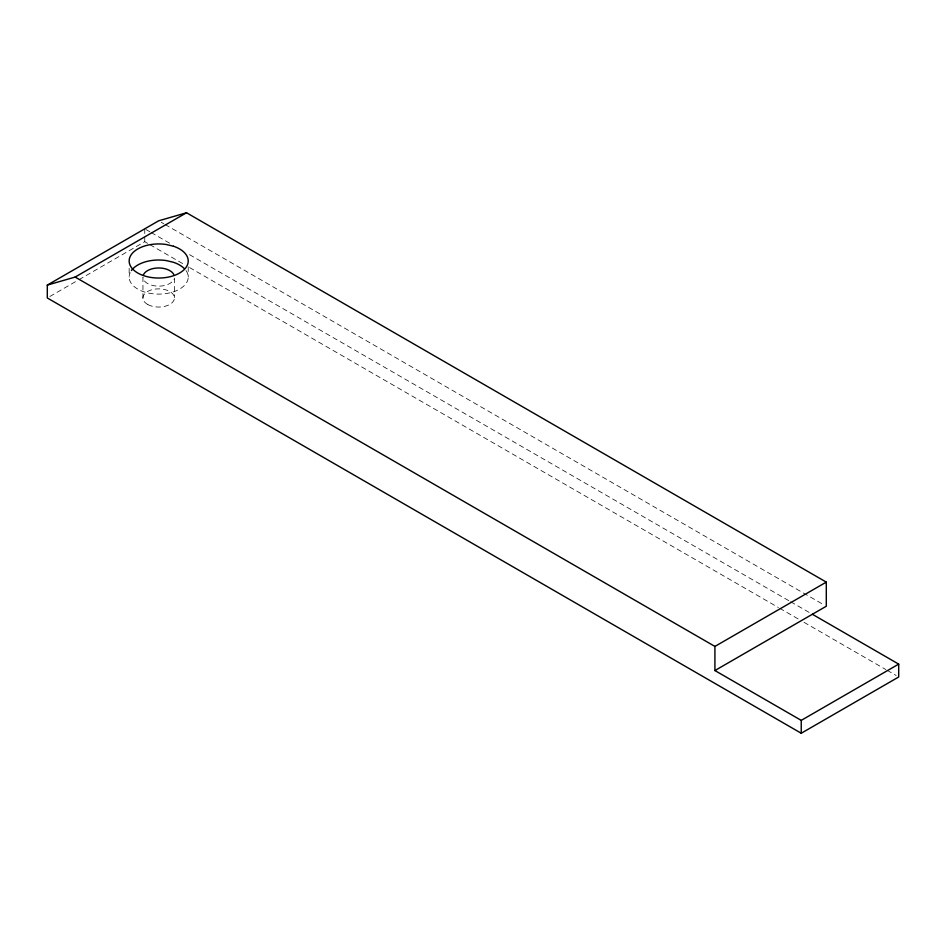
<?xml version="1.0" encoding="UTF-8"?>
<svg xmlns="http://www.w3.org/2000/svg" width="946" height="946" viewBox="0 0 946 946"><rect width="100%" height="100%" fill="white"/><g stroke="black" fill="none" stroke-linecap="round" stroke-linejoin="round"><path stroke-width="0.71" stroke-dasharray="4.73 3.55" d="M49.831 296.5L77.678 280.43M78.944 279.697L144.762 241.691L148.605 243.914M161.246 222.275L163.8 223.753M165.077 224.486L823.741 604.766M146.039 229.571L149.882 231.782M151.159 232.527L170.339 243.595M189.531 254.675L789.354 600.982M790.631 601.727L809.823 612.795M149.882 244.647L184.446 264.608M189.567 267.564L778.381 607.509M779.658 608.243L798.862 619.334M803.982 622.291L885.905 669.591M887.182 670.324L896.146 675.503M188.219 266.831L188.219 277.06M174.431 278.136L174.431 297.647M144.762 228.837L144.762 241.691M142.941 298.274L142.941 277.379A15.751 9.093 0 0 0 157.166 286.118A15.751 9.093 0 0 0 174.029 279.105M129.153 268.297L129.153 277.06M185.972 270.532A29.539 17.052 0 0 1 160.619 294.076A29.539 17.052 0 0 1 130.158 272.649M147.943 304.612A15.751 9.093 0 0 0 174.029 300.012A15.751 9.093 0 0 0 154.08 289.263A15.751 9.093 0 0 0 147.943 304.612"/><path stroke-width="1.42" d="M47.3 285.101L158.68 220.796L186.528 212.755L826.296 582.121L826.296 606.232L714.916 670.548L714.916 646.425L75.148 277.06L47.3 285.101L47.3 297.966L801.238 733.245L898.7 676.981L898.7 664.116L812.378 614.273M75.148 277.06L186.528 212.755M714.916 646.425L826.296 582.121M714.916 670.548L801.238 720.379L898.7 664.116M801.238 720.379L801.238 733.245M131.399 270.532A29.539 17.052 0 0 1 166.33 260.588L173.449 262.29A29.539 17.052 0 0 1 184.269 268.534M143.343 275.014A15.751 9.093 0 0 1 158.136 267.978A15.751 9.093 0 0 1 173.745 274.411M173.449 246.22L166.33 244.517A29.539 17.052 0 0 0 129.602 263.946A29.539 17.052 0 0 0 175.625 274.955A29.539 17.052 0 0 0 173.449 246.22"/></g></svg>
